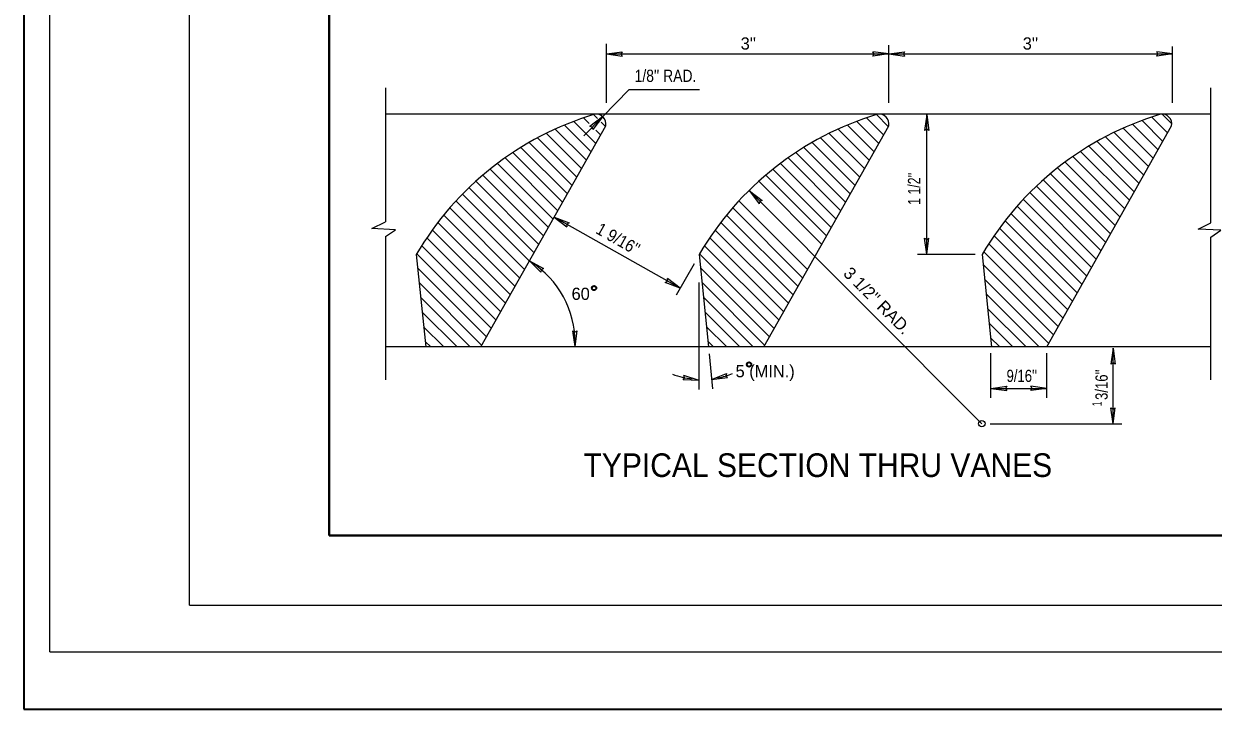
# Model space of a CAD drawing. Extents: x -399 to -31, y -119 to 153.
# Drawn here: x -399.4 to -271.7, y -118.9 to -45.3 of the extents above; entities that cross this region are included whole.
import ezdxf
from ezdxf.enums import TextEntityAlignment as Align

# ---------------------------------------------------------------- set-up
doc = ezdxf.new("R2010")
doc.units = 0
doc.header["$LTSCALE"] = 0.53
doc.layers.add('1', color=7, linetype='Continuous', lineweight=25)

msp = doc.modelspace()

# ---------------------------------------------------------------- linework, layer by layer
at = {"layer": '1', "lineweight": 13}
for p, q in [((-396.6432, -112.7008), (-396.6432, 117.2992)), ((-336.8636, -53.7499), (-336.8636, -47.41)), ((-306.5345, -53.7499), (-306.5345, -47.5527)), ((-276.0393, -53.7499), (-276.0393, -47.6956)), ((-360.5894, -52.1512), (-360.5894, -66.5534)), ((-271.9427, -66.6578), (-271.9427, -52.1512)), ((-338.503, -59.0145), (-341.3654, -56.1521)), ((-337.9927, -58.1106), (-340.3488, -55.7544)), ((-338.7142, -55.9748), (-339.3108, -55.3783)), ((-339.2904, -57.3106), (-337.2837, -55.254)), ((-308.1118, -59.0145), (-310.9742, -56.1521)), ((-307.6015, -58.1106), (-309.9577, -55.7544)), ((-307.0913, -57.2067), (-308.9197, -55.3783)), ((-302.4507, -70.0097), (-302.4507, -55.0347)), ((-277.5997, -58.8002), (-280.347, -56.0528)), ((-277.0894, -57.8963), (-279.324, -55.6617)), ((-276.5791, -56.9924), (-278.2758, -55.2956)), ((-339.5237, -60.8223), (-343.3051, -57.0409)), ((-339.0133, -59.9184), (-342.3477, -56.584)), ((-337.4824, -57.2067), (-337.9892, -56.6999)), ((-309.1325, -60.8223), (-312.9139, -57.0409)), ((-308.6222, -59.9184), (-311.9566, -56.584)), ((-279.1306, -61.5119), (-283.2423, -57.4003)), ((-278.6203, -60.608), (-282.2991, -56.9292)), ((-278.11, -59.7041), (-281.3325, -56.4816)), ((-341.0546, -63.534), (-346.0359, -58.5527)), ((-340.5442, -62.6302), (-345.1499, -58.0245)), ((-340.0339, -61.7263), (-344.2448, -57.5154)), ((-310.6634, -63.534), (-315.6447, -58.5527)), ((-310.1531, -62.6302), (-314.7587, -58.0245)), ((-309.6427, -61.7263), (-313.8536, -57.5154)), ((-280.1513, -63.3197), (-285.0477, -58.4232)), ((-279.6409, -62.4158), (-284.1529, -57.9037)), ((-342.0752, -65.3418), (-347.7389, -59.6781)), ((-341.5648, -64.4379), (-346.9042, -59.0987)), ((-311.684, -65.3418), (-317.3477, -59.6781)), ((-311.1737, -64.4379), (-316.513, -59.0987)), ((-281.1718, -65.1275), (-286.7593, -59.5401)), ((-280.6615, -64.2237), (-285.9159, -58.9692)), ((-343.0958, -67.1497), (-349.3563, -60.8891)), ((-342.5855, -66.2458), (-348.5597, -60.2716)), ((-312.7046, -67.1497), (-318.9652, -60.8891)), ((-312.1943, -66.2458), (-318.1685, -60.2716)), ((-282.1925, -66.9353), (-288.3851, -60.7427)), ((-281.6822, -66.0314), (-287.5884, -60.1252)), ((-344.1164, -68.9574), (-350.8874, -62.1865)), ((-343.6061, -68.0536), (-350.1284, -61.5312)), ((-313.7253, -68.9574), (-320.4962, -62.1865)), ((-313.2149, -68.0536), (-319.7373, -61.5312)), ((-283.2131, -68.7432), (-289.9271, -62.0291)), ((-282.7027, -67.8392), (-289.1655, -61.3766)), ((-345.137, -70.7652), (-352.3257, -63.5766)), ((-344.6268, -69.8613), (-351.6142, -62.8738)), ((-321.5046, -63.2219), (-296.536, -88.2084)), ((-284.2337, -70.551), (-291.3793, -63.4054)), ((-283.7234, -69.6471), (-290.6596, -62.7108)), ((-346.1577, -72.5731), (-353.6818, -65.0489)), ((-345.6473, -71.6692), (-353.0179, -64.2986)), ((-315.7665, -72.5731), (-323.2907, -65.0489)), ((-315.2562, -71.6692), (-322.6268, -64.2986)), ((-285.2543, -72.3588), (-292.7436, -64.8695)), ((-284.744, -71.4548), (-292.0715, -64.1274)), ((-346.6679, -73.477), (-354.3327, -65.8122)), ((-328.9346, -73.6668), (-342.4632, -66.0291)), ((-316.2767, -73.477), (-323.9416, -65.8122)), ((-286.2749, -74.1666), (-294.0253, -66.4162)), ((-285.7647, -73.2627), (-293.4011, -65.6262)), ((-347.6886, -75.2848), (-355.5577, -67.4158)), ((-347.1782, -74.3809), (-354.9552, -66.6039)), ((-317.2974, -75.2848), (-325.1665, -67.4158)), ((-316.7871, -74.3809), (-324.5641, -66.6039)), ((-286.7852, -75.0705), (-294.6361, -67.2196)), ((-360.5894, -68.1039), (-360.5894, -83.5045)), ((-348.1989, -76.1887), (-356.1447, -68.2428)), ((-317.8077, -76.1887), (-325.7536, -68.2428)), ((-287.8058, -76.8782), (-295.7843, -68.8998)), ((-287.2956, -75.9744), (-295.2232, -68.0468)), ((-271.9427, -83.5045), (-271.9427, -68.1746)), ((-349.2195, -77.9965), (-357.2398, -69.9762)), ((-348.7092, -77.0926), (-356.6973, -69.1045)), ((-318.8283, -77.9965), (-326.8486, -69.9762)), ((-318.318, -77.0926), (-326.3062, -69.1045)), ((-303.4507, -70.0097), (-297.2425, -70.0097)), ((-288.3162, -77.7822), (-296.3324, -69.766)), ((-349.7298, -78.9004), (-357.139, -71.4912)), ((-327.4491, -71.0356), (-329.3528, -74.4077)), ((-319.3387, -78.9004), (-326.7478, -71.4912)), ((-288.8265, -78.6861), (-296.395, -71.1176)), ((-289.3368, -79.59), (-296.2333, -72.6935)), ((-350.2401, -79.8043), (-356.9773, -73.0671)), ((-326.8952, -84.5235), (-326.8952, -73.0509)), ((-319.8489, -79.8043), (-326.5862, -73.0671)), ((-351.4885, -79.9702), (-356.8157, -74.643)), ((-321.0973, -79.9702), (-326.4245, -74.643)), ((-290.3708, -79.9702), (-296.0717, -74.2693)), ((-352.9027, -79.9702), (-356.654, -76.2189)), ((-291.7851, -79.9702), (-295.91, -75.8452)), ((-354.3169, -79.9702), (-356.4923, -77.7948)), ((-323.9257, -79.9702), (-326.1011, -77.7948)), ((-293.1993, -79.9702), (-295.7482, -77.4212)), ((-282.433, -88.2084), (-282.433, -80.0998)), ((-325.8097, -80.7076), (-325.4615, -84.4685)), ((-295.5537, -85.4205), (-295.5537, -80.6247)), ((-289.5514, -85.4205), (-289.5514, -80.6247)), ((-295.5537, -84.4205), (-289.5514, -84.4205)), ((-295.6189, -88.2084), (-281.4799, -88.2084)), ((-396.6432, -112.7008), (-36.6433, -112.7008))]:
    msp.add_line(p, q, dxfattribs=at)
at = {"layer": '1', "lineweight": 40}
for q in [(-366.6432, 104.7992), (-41.6433, -100.2008)]:
    msp.add_line((-366.6432, -100.2008), q, dxfattribs=at)
at = {"layer": '1'}
for p, q in [((-336.8636, -48.5133), (-335.1606, -48.2793)), ((-336.8636, -48.5133), (-335.1606, -48.7473)), ((-306.5345, -48.5133), (-308.2375, -48.2793)), ((-306.5345, -48.5133), (-308.2375, -48.7473)), ((-306.5345, -48.5133), (-304.8315, -48.2793)), ((-306.5345, -48.5133), (-304.8315, -48.7473)), ((-276.0393, -48.5133), (-277.7423, -48.2793)), ((-276.0393, -48.5133), (-277.7423, -48.7473)), ((-337.2837, -55.254), (-338.6406, -56.3095)), ((-337.2837, -55.254), (-338.3056, -56.6363)), ((-337.8324, -55.4424), (-338.2452, -55.0296)), ((-336.9721, -56.3028), (-337.4324, -55.8425)), ((-306.5809, -56.3028), (-307.8541, -55.0296)), ((-302.4507, -55.0347), (-302.6848, -56.7377)), ((-302.4507, -55.0347), (-302.2167, -56.7377)), ((-276.1333, -56.0239), (-277.1706, -54.9867)), ((-350.3338, -79.9702), (-336.9257, -56.2206)), ((-319.9426, -79.9702), (-306.5345, -56.2206)), ((-289.5514, -79.9702), (-276.1433, -56.2206)), ((-321.5046, -63.2219), (-320.1353, -64.2612)), ((-321.5046, -63.2219), (-320.4663, -64.5919)), ((-342.4632, -66.0291), (-340.8652, -66.6625)), ((-342.4632, -66.0291), (-341.0952, -67.0701)), ((-302.4507, -70.0097), (-302.6848, -68.3067)), ((-302.4507, -70.0097), (-302.2167, -68.3067)), ((-357.2864, -70.0546), (-356.2691, -79.9702)), ((-326.8952, -70.0546), (-325.8779, -79.9702)), ((-296.5041, -70.0546), (-295.4867, -79.9702)), ((-345.1262, -70.7302), (-343.6223, -71.5627)), ((-345.1262, -70.7302), (-343.9026, -71.9376)), ((-328.9346, -73.6668), (-330.3025, -72.6258)), ((-328.9346, -73.6668), (-330.5326, -73.0334)), ((-322.5115, -79.9702), (-326.2628, -76.2189)), ((-340.2241, -79.9364), (-340.4581, -78.2334)), ((-340.2241, -79.9364), (-339.9901, -78.2334)), ((-294.6135, -79.9702), (-295.5866, -78.9971)), ((-271.9427, -79.9702), (-360.5894, -79.9702)), ((-355.7311, -79.9702), (-356.3306, -79.3707)), ((-325.3399, -79.9702), (-325.9394, -79.3707)), ((-282.433, -80.0998), (-282.667, -81.8028)), ((-282.433, -80.0998), (-282.199, -81.8028)), ((-326.9097, -83.5727), (-328.5422, -83.0342)), ((-325.5563, -83.4763), (-323.9716, -82.8102)), ((-326.9097, -83.5727), (-328.6269, -83.4944)), ((-325.5563, -83.4763), (-323.8507, -83.2624)), ((-295.5537, -84.4205), (-293.8508, -84.1865)), ((-289.5514, -84.4205), (-291.2544, -84.1865)), ((-295.5537, -84.4205), (-293.8508, -84.6545)), ((-289.5514, -84.4205), (-291.2544, -84.6545)), ((-282.433, -88.2084), (-282.667, -86.5054)), ((-282.433, -88.2084), (-282.199, -86.5054)), ((-381.6432, -107.7008), (-36.6433, -107.7008))]:
    msp.add_line(p, q, dxfattribs=at)
at = {"layer": '1', "lineweight": 35}
msp.add_lwpolyline([(-399.4453, -118.8623), (-31.1567, -118.8623), (-31.1567, 153.0143), (-399.4453, 153.0143)], close=True, dxfattribs=at)
at = {"layer": '1'}
for points in [[(-381.6432, -107.7008), (-381.6432, 112.2992), (-36.6433, 112.2992)], [(-335.1606, -48.2793), (-335.2923, -48.5157), (-335.1606, -48.7473)], [(-308.2375, -48.7473), (-308.1058, -48.5109), (-308.2375, -48.2793)], [(-304.8315, -48.2793), (-304.9633, -48.5157), (-304.8315, -48.7473)], [(-277.7423, -48.7473), (-277.6106, -48.5109), (-277.7423, -48.2793)], [(-271.9427, -54.9935), (-307.7437, -54.9935), (-360.5894, -54.9935)], [(-338.3056, -56.6363), (-338.3827, -56.3769), (-338.6406, -56.3095)], [(-302.2167, -56.7377), (-302.4532, -56.606), (-302.6848, -56.7377)], [(-320.1353, -64.2612), (-320.3957, -64.3351), (-320.4663, -64.5919)], [(-360.5894, -68.1039), (-359.5238, -67.4025), (-362.069, -67.2456), (-360.5894, -66.5534)], [(-340.8652, -66.6625), (-341.0962, -66.8037), (-341.0952, -67.0701)], [(-271.9427, -68.1746), (-270.8641, -67.432), (-273.2795, -67.3162), (-271.9427, -66.6578)], [(-302.6848, -68.3067), (-302.4483, -68.4384), (-302.2167, -68.3067)], [(-343.6223, -71.5627), (-343.8693, -71.6732), (-343.9026, -71.9376)], [(-330.5326, -73.0334), (-330.3016, -72.8923), (-330.3025, -72.6258)], [(-340.4581, -78.2334), (-340.2217, -78.3652), (-339.9901, -78.2334)], [(-282.199, -81.8028), (-282.4354, -81.6711), (-282.667, -81.8028)], [(-328.6269, -83.4944), (-328.4546, -83.2857), (-328.5422, -83.0342)], [(-323.9716, -82.8102), (-324.0378, -83.0727), (-323.8507, -83.2624)], [(-293.8508, -84.1865), (-293.9825, -84.4229), (-293.8508, -84.6545)], [(-291.2544, -84.6545), (-291.1227, -84.4181), (-291.2544, -84.1865)], [(-282.667, -86.5054), (-282.4306, -86.6372), (-282.199, -86.5054)]]:
    msp.add_lwpolyline(points, dxfattribs=at)
at = {"layer": '1', "lineweight": 13}
for points in [[(-336.8636, -48.5133), (-306.5345, -48.5133), (-276.0393, -48.5133)], [(-337.2837, -55.254), (-334.4153, -52.3141), (-326.8662, -52.3141)]]:
    msp.add_lwpolyline(points, dxfattribs=at)
at = {"layer": '1', "lineweight": 35}
for centre in [(-338.1866, -73.6475), (-321.5372, -81.8554)]:
    msp.add_circle(centre, 0.238, dxfattribs=at)
at = {"layer": '1', "lineweight": 13}
msp.add_circle((-296.536, -88.2084), 0.3468, dxfattribs=at)
at = {"layer": '1'}
for centre, radius, start, end in [((-328.5647, -86.8699), 33.282, 106.71118, 149.65287), ((-337.9531, -56.0237), 1.0461, 349.15182, 100.00546), ((-298.1735, -86.8699), 33.282, 106.71118, 149.65287), ((-307.5619, -56.0237), 1.0461, 349.15182, 100.00546), ((-267.7823, -86.8699), 33.282, 106.71118, 149.65287), ((-277.1707, -56.0237), 1.0461, 349.15182, 100.00546)]:
    msp.add_arc(centre, radius, start, end, dxfattribs=at)
at = {"layer": '1', "lineweight": 13}
for centre, radius, start, end in [((-350.5652, -79.5423), 10.3457, 359.62545, 57.44874), ((-326.6467, -74.7417), 8.7249, 249.12195, 263.51118), ((-326.6905, -74.7744), 8.7249, 282.00598, 292.86173)]:
    msp.add_arc(centre, radius, start, end, dxfattribs=at)

# ---------------------------------------------------------------- texts
at = {"layer": '1'}
for s, p in [("3''", (-322.4362, -48.0463)), ("3''", (-292.1343, -48.0463)), ('60', (-340.6008, -74.9229)), ('5 (MIN.)', (-322.9823, -83.2263))]:
    msp.add_text(s, height=1.315, dxfattribs=at).set_placement(p)
for s, width, p in [("1/8'' RAD.", 0.85, (-333.8292, -51.5161)), ("9/16''", 0.8, (-293.8757, -83.7289))]:
    msp.add_text(s, height=1.315, dxfattribs=dict(at, width=width)).set_placement(p)
for s, height, rotation, width, p in [("1 1/2''", 1.315, 90, 0.75, (-303.1552, -64.7073)), ("1 9/16''", 1.315, 330.552, 0.9, (-338.1009, -67.7101)), ("3/16''", 1.315, 90, 0.8, (-283.0109, -85.6612)), ('1', 1, 90, 0.7, (-283.664, -86.3406))]:
    msp.add_text(s, height=height, rotation=rotation, dxfattribs=dict(at, width=width)).set_placement(p)
msp.add_text("3 1/2'' RAD.", height=1.315, rotation=314.98, dxfattribs=at).set_placement((-311.5004, -72.1827))
at = {"layer": '1', "width": 0.95}
msp.add_text('TYPICAL SECTION THRU VANES', height=2.538, dxfattribs=at).set_placement((-314.1482, -93.9318), align=Align.CENTER)

doc.saveas('drawing.dxf')
